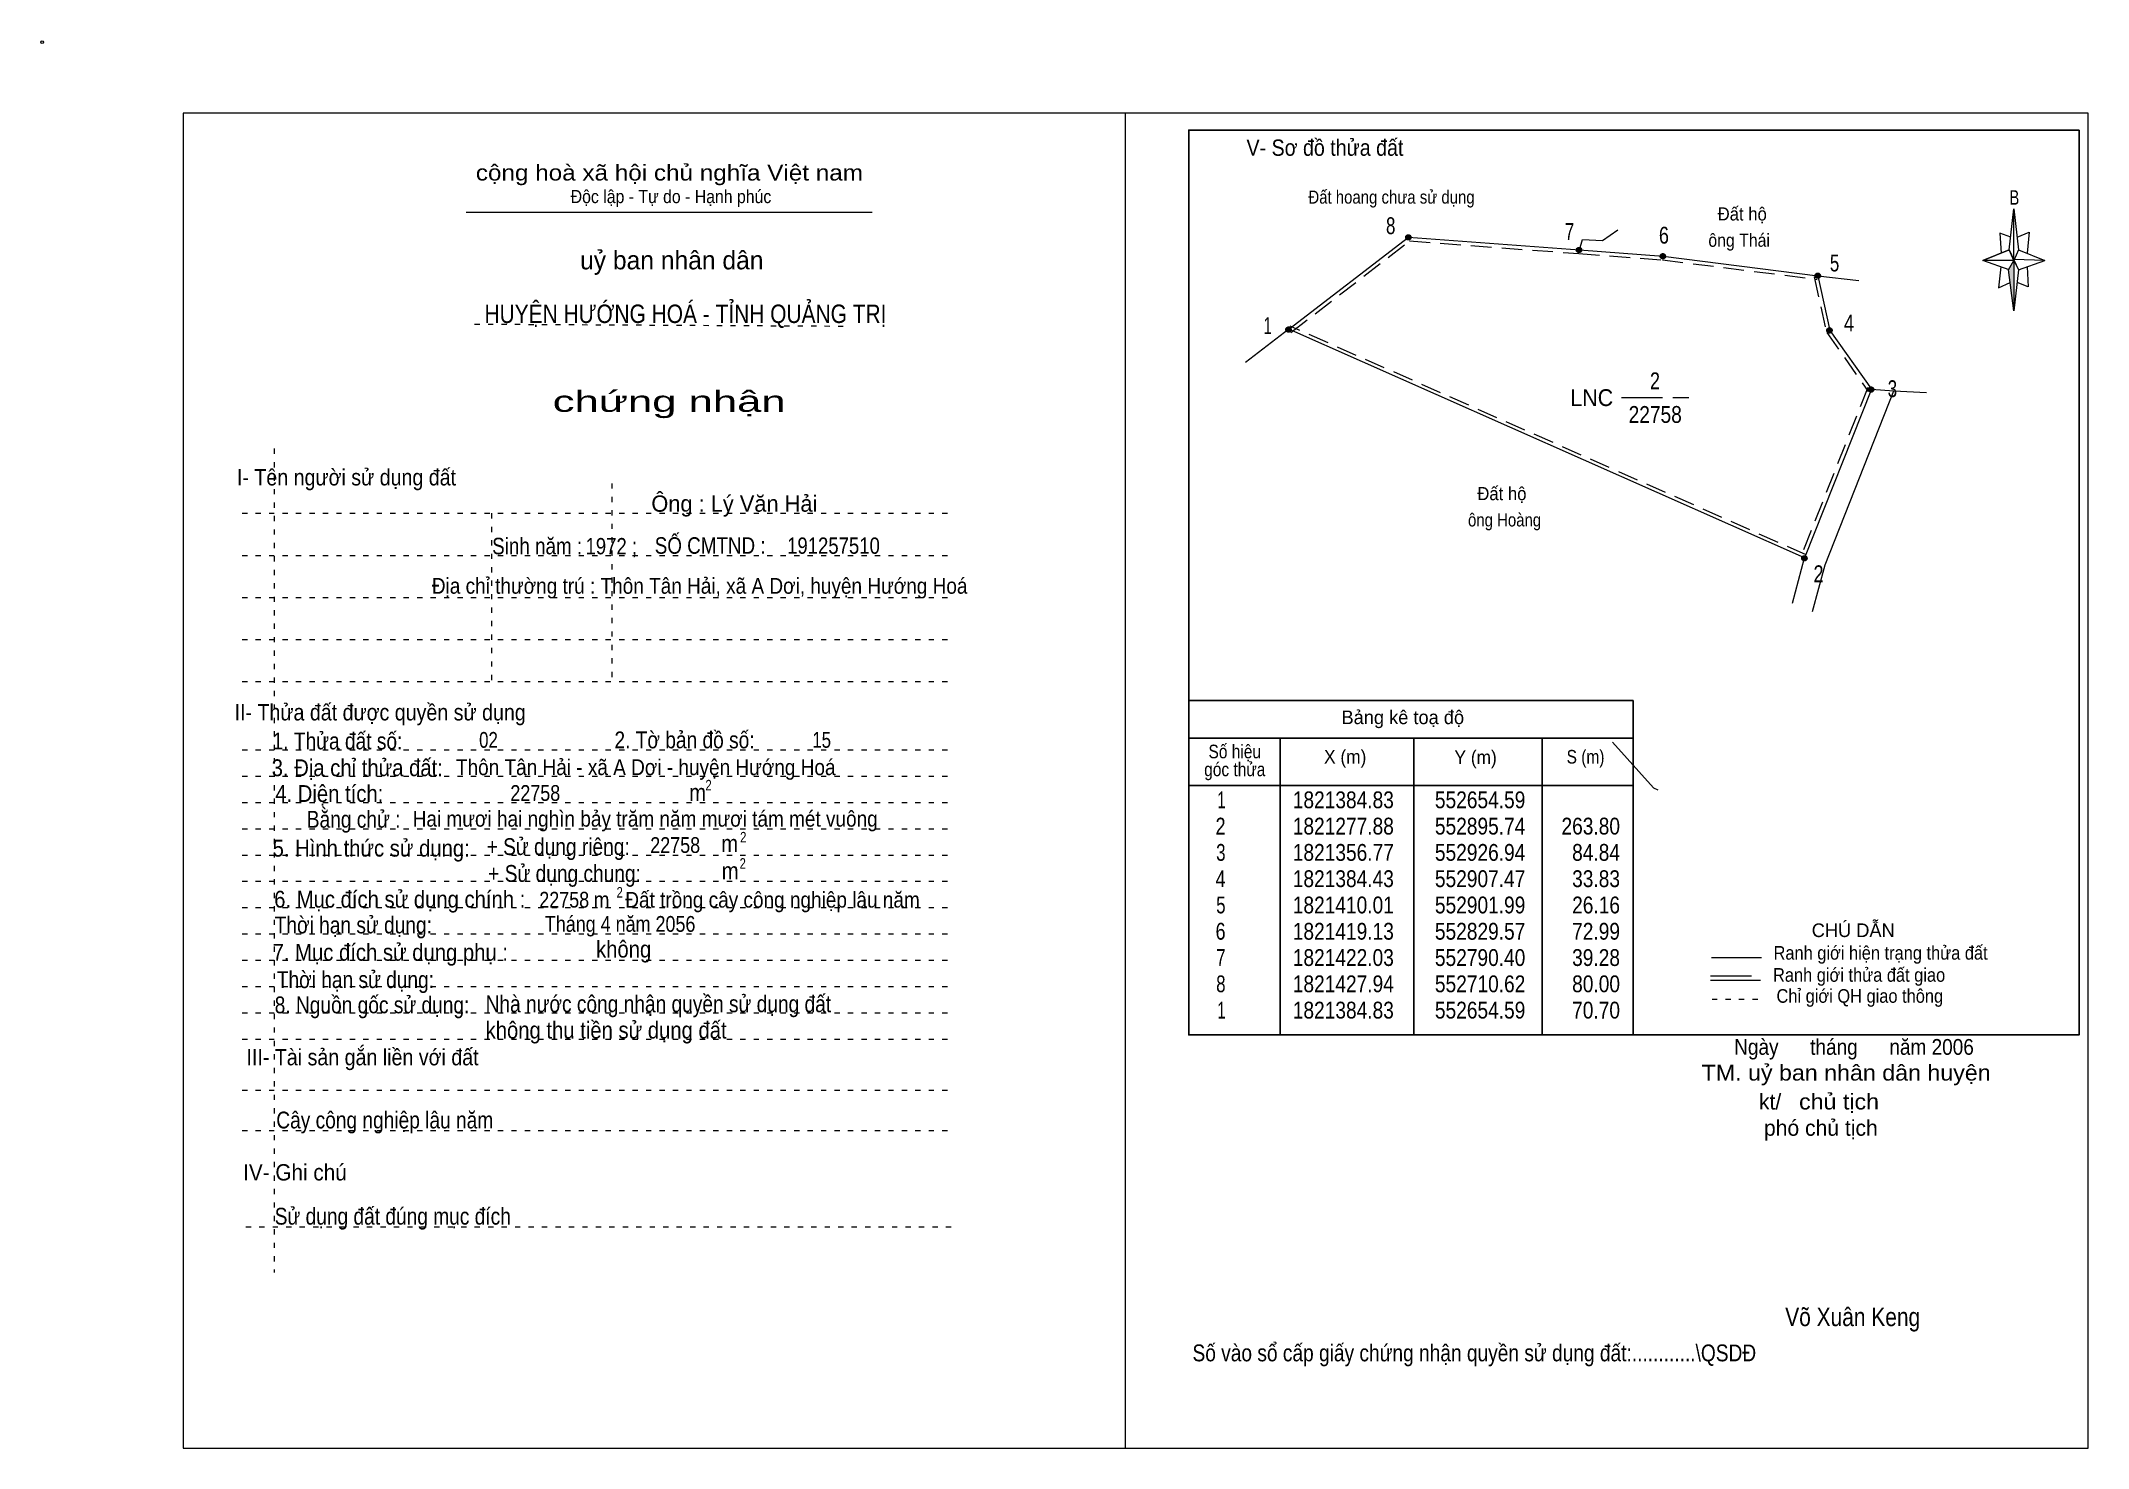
# Model space of a CAD drawing. Header units: centimetres. Extents: x -1.6 to 37.4, y -1.3 to 25.5.
import ezdxf
from ezdxf.enums import TextEntityAlignment as Align

# ---------------------------------------------------------------- set-up
doc = ezdxf.new("R2010")
doc.units = ezdxf.units.CM
doc.header["$LTSCALE"] = 0.13
for name, pattern in [('DOTTED', [1.5, 0.3, -1.2]), ('LONG_DASHED', [7.5, 6, -1.5]), ('MEDIUM_DASHED', [4.5, 3, -1.5])]:
    doc.linetypes.add(name, pattern=pattern)
for name, color, linetype, lineweight in [('1', 7, 'DOTTED', 13), ('10', 7, 'Continuous', 13), ('2', 7, 'Continuous', 25), ('3', 7, 'Continuous', 13), ('30', 7, 'Continuous', 13), ('32', 7, 'LONG_DASHED', 13), ('33', 7, 'LONG_DASHED', 13), ('35', 7, 'Continuous', 13)]:
    doc.layers.add(name, color=color, linetype=linetype, lineweight=lineweight)

msp = doc.modelspace()

# ---------------------------------------------------------------- hatches: boundary and pattern name
at = {"layer": '30'}
msp.add_hatch(color=256, dxfattribs=at).paths.add_polyline_path([(35.94, 21.32), (35.94, 20.36), (35.84, 21.14)])
at = {"layer": '32'}
for points in [[(24.4755, 21.7588, 1), (24.3755, 21.7588, 1)], [(27.7209, 21.5184, 1), (27.6209, 21.5184, 1)], [(29.3143, 21.4004, 1), (29.2143, 21.4004, 1)], [(32.2604, 21.0294, 1), (32.1604, 21.0294, 1)], [(22.1962, 20.0051, 1), (22.0962, 20.0051, 1)], [(32.4833, 19.9888, 1), (32.3833, 19.9888, 1)], [(33.2753, 18.8636, 1), (33.1753, 18.8636, 1)], [(32.0061, 15.6544, 1), (31.9061, 15.6544, 1)]]:
    msp.add_hatch(color=256, dxfattribs=at).paths.add_polyline_path(points)

# ---------------------------------------------------------------- linework, layer by layer
at = {"layer": '1', "linetype": 'Continuous'}
msp.add_line((6.51, 22.24), (14.23, 22.24), dxfattribs=at)
at = {"layer": '1'}
for p, q in [((6.67, 20.11), (13.82, 20.07)), ((2.86, 17.74), (2.86, 2.07)), ((9.28, 17.08), (9.28, 13.31)), ((2.25, 16.51), (15.75, 16.51)), ((6.99, 16.51), (6.99, 13.31)), ((2.25, 15.71), (15.75, 15.71)), ((2.25, 14.91), (15.75, 14.91)), ((2.25, 14.11), (15.75, 14.11)), ((2.25, 13.31), (15.75, 13.31)), ((2.25, 12.01), (15.75, 12.01)), ((2.25, 11.51), (15.75, 11.51)), ((2.25, 11.01), (15.75, 11.01)), ((2.25, 10.51), (15.75, 10.51)), ((2.25, 10.01), (15.75, 10.01)), ((2.25, 9.51), (15.75, 9.51)), ((2.25, 9.01), (15.75, 9.01)), ((2.25, 8.51), (15.75, 8.51)), ((2.25, 8.01), (15.75, 8.01)), ((2.25, 7.51), (15.75, 7.51)), ((2.25, 7.01), (15.75, 7.01)), ((2.25, 6.51), (15.75, 6.51)), ((2.25, 5.54), (15.75, 5.54)), ((2.25, 4.77), (15.75, 4.77)), ((2.32, 2.94), (15.82, 2.94))]:
    msp.add_line(p, q, dxfattribs=at)
at = {"layer": '10'}
for p, q in [((32.21, 21.03), (32.99, 20.94)), ((22.15, 20.01), (21.33, 19.38)), ((31.96, 15.66), (22.15, 20.01)), ((33.23, 18.87), (33.66, 18.84)), ((33.66, 18.84), (34.28, 18.81)), ((31.73, 14.8), (31.96, 15.66))]:
    msp.add_line(p, q, dxfattribs=at)
at = {"layer": '10', "linetype": 'MEDIUM_DASHED'}
for p, q in [((32.14, 21.01), (32.37, 19.97)), ((31.99, 15.72), (22.18, 20.07)), ((32.38, 19.95), (33.17, 18.83)), ((33.16, 18.9), (31.89, 15.69))]:
    msp.add_line(p, q, dxfattribs=at)
at = {"layer": '10'}
for points in [[(27.68, 21.52), (27.74, 21.72), (28.12, 21.7), (28.41, 21.9)], [(22.15, 20.01), (24.43, 21.76), (27.68, 21.52)], [(27.68, 21.52), (29.27, 21.4), (32.21, 21.03), (32.44, 19.99), (33.23, 18.87), (31.96, 15.66)], [(32.11, 14.64), (32.35, 15.53), (33.66, 18.84)], [(28.31, 12.16), (29.09, 11.29), (29.17, 11.25)]]:
    msp.add_lwpolyline(points, dxfattribs=at)
at = {"layer": '10', "linetype": 'MEDIUM_DASHED'}
for points in [[(22.19, 19.95), (24.45, 21.69), (27.67, 21.45)], [(27.67, 21.45), (29.26, 21.33), (32.2, 20.96)]]:
    msp.add_lwpolyline(points, dxfattribs=at)
at = {"layer": '10'}
msp.add_circle((-1.55, 25.47), 0.025, dxfattribs=at)
at = {"layer": '2'}
for p, q in [((20.25, 12.95), (28.7, 12.95)), ((28.7, 6.59), (28.7, 12.95)), ((20.25, 12.23), (28.7, 12.23)), ((21.99, 6.59), (21.99, 12.23)), ((24.53, 10.89), (24.53, 12.23)), ((26.97, 12.23), (26.97, 6.59)), ((20.25, 11.33), (28.7, 11.33))]:
    msp.add_line(p, q, dxfattribs=at)
msp.add_lwpolyline([(37.18, 23.8), (20.25, 23.8), (20.25, 6.59), (37.18, 6.59)], close=True, dxfattribs=at)
msp.add_lwpolyline([(24.53, 6.59), (24.53, 10.39), (24.53, 10.89)], dxfattribs=at)
at = {"layer": '3'}
msp.add_line((19.04, 24.12), (19.04, -1.27), dxfattribs=at)
for points in [[(19.04, 24.12), (1.13, 24.12), (1.13, -1.27), (19.04, -1.27)], [(19.04, -1.27), (37.35, -1.27), (37.35, 24.12), (19.04, 24.12)]]:
    msp.add_lwpolyline(points, dxfattribs=at)
at = {"layer": '30'}
for p, q in [((35.85, 21.52), (35.94, 22.3)), ((36.03, 21.52), (36.53, 21.32)), ((35.85, 21.14), (35.35, 21.32)), ((36.03, 21.14), (35.94, 20.36)), ((36.19, 21.2), (36.21, 20.82)), ((36.21, 20.82), (36, 20.9))]:
    msp.add_line(p, q, dxfattribs=at)
for points in [[(35.94, 22.3), (36.03, 21.52), (35.94, 21.32)], [(35.94, 21.32), (35.35, 21.32), (35.85, 21.52), (36.03, 21.14), (36.53, 21.32), (35.94, 21.34)], [(35.94, 21.32), (35.94, 20.36), (35.84, 21.14)]]:
    msp.add_lwpolyline(points, close=True, dxfattribs=at)
for points in [[(35.88, 21.76), (35.67, 21.84), (35.7, 21.46)], [(36, 21.76), (36.23, 21.86), (36.19, 21.46)], [(35.94, 21.32), (35.85, 21.52), (35.35, 21.32)], [(35.69, 21.2), (35.65, 20.8), (35.87, 20.9)], [(35.94, 21.32), (36.03, 21.14), (36.53, 21.32)]]:
    msp.add_lwpolyline(points, dxfattribs=at)
at = {"layer": '32'}
for centre in [(24.4255, 21.7588), (27.6709, 21.5184), (29.2643, 21.4004), (32.2104, 21.0294), (22.1462, 20.0051), (32.4333, 19.9888), (33.2253, 18.8636), (31.9561, 15.6544)]:
    msp.add_circle(centre, 0.05, dxfattribs=at)
at = {"layer": '33'}
msp.add_line((28.48, 18.71), (29.76, 18.71), dxfattribs=at)
at = {"layer": '35'}
for p, q in [((30.19, 8.06), (31.14, 8.06)), ((30.17, 7.63), (31.12, 7.63))]:
    msp.add_line(p, q, dxfattribs=at)
at = {"layer": '35', "linetype": 'LONG_DASHED'}
msp.add_line((30.17, 7.71), (31.12, 7.71), dxfattribs=at)
at = {"layer": '35', "linetype": 'DOTTED'}
msp.add_line((30.2, 7.27), (31.19, 7.27), dxfattribs=at)

# ---------------------------------------------------------------- texts
at = {"layer": '1'}
for s, height, width, p in [('V- Sơ đồ thửa đất', 0.31, 0.9, (22.84, 23.31)), ('cộng hoà xã hội chủ nghĩa Việt nam', 0.3, 1.15, (10.375, 22.84)), ('Độc lập - Tự do - Hạnh phúc', 0.25, 0.9, (10.405, 22.41)), ('chứng nhận', 0.4, 1.55, (10.37, 18.44)), ('I- Tên người sử dụng đất', 0.31, 0.9, (4.235, 17.04)), ('II- Thửa đất được quyền sử dụng', 0.31, 0.9, (4.875, 12.57)), ('III- Tài sản gắn liền với đất', 0.31, 0.9, (4.54, 6.01)), ('IV- Ghi chú', 0.31, 0.95, (3.255, 3.82))]:
    msp.add_text(s, height=height, dxfattribs=dict(at, width=width)).set_placement(p, align=Align.CENTER)
msp.add_text('uỷ ban nhân dân', height=0.35, dxfattribs=at).set_placement((10.42, 21.15), align=Align.CENTER)
at = {"layer": '10'}
for s, height, width, p in [('Đất hoang chưa sử dụng ', 0.25, 0.85, (24.145, 22.4)), ('Sinh năm :', 0.3149, 0.85, (7.86, 15.73)), ('1972 ;', 0.31, 0.85, (9.27, 15.73)), ('SỐ CMTND :', 0.3149, 0.85, (11.15, 15.74)), ('191257510', 0.31, 0.85, (13.495, 15.74)), ('Địa chỉ thường trú : Thôn Tân Hải, xã A Dơi, huyện Hướng Hoá', 0.3, 0.9, (10.95, 14.98)), ('02', 0.3, 0.8, (6.935, 12.05)), ('15', 0.3, 0.8, (13.27, 12.05)), ('Thôn Tân Hải - xã A Dơi - huyện Hướng Hoá ', 0.3, 0.9, (9.975, 11.53)), ('22758', 0.3, 0.85, (7.825, 11.04)), ('Hai mươi hai nghìn bảy trăm năm mươi tám mét vuông ', 0.3, 0.9, (9.965, 10.55)), ('22758', 0.3, 0.85, (10.485, 10.05)), ('m   Đất trồng cây công nghiệp lâu năm ', 0.3, 0.9, (12.085, 9.01)), ('22758', 0.3, 0.85, (8.375, 9.01)), ('Tháng 4 năm 2056 ', 0.3, 0.85, (9.485, 8.55)), ('Ngày      tháng      năm 2006', 0.3, 0.9, (32.9, 6.21)), ('TM. uỷ ban nhân dân huyện', 0.3, 1.1, (32.75, 5.72)), ('chủ tịch', 0.3, 1.1, (32.615, 5.17)), ('Võ Xuân Keng ', 0.35, 0.85, (32.93, 1.05))]:
    msp.add_text(s, height=height, dxfattribs=dict(at, width=width)).set_placement(p, align=Align.CENTER)
for s, width, p in [('  Đất hộ', 0.95, (30.13, 22.08)), ('ông Thái', 0.9, (30.13, 21.58)), ('  Đất hộ', 0.95, (25.56, 16.76)), ('ông Hoàng', 0.85, (25.56, 16.26))]:
    msp.add_text(s, height=0.25, dxfattribs=dict(at, width=width)).set_placement(p)
for s, height, p in [('Ông : Lý Văn Hải', 0.31, (11.61, 16.54)), ('kt/ ', 0.3, (31.36, 5.17)), ('phó chủ tịch ', 0.3, (32.325, 4.67))]:
    msp.add_text(s, height=height, dxfattribs=at).set_placement(p, align=Align.CENTER)
at = {"layer": '2'}
for s, height, width, p in [('HUYỆN HƯỚNG HOÁ - TỈNH QUẢNG TRỊ', 0.35, 0.85, (10.68, 20.13)), ('Số hiệu', 0.2591, 0.85, (21.125, 11.85)), ('3. Địa chỉ thửa đất:', 0.32, 0.9, (4.44, 11.51)), ('góc thửa', 0.2591, 0.85, (21.125, 11.51)), ('X (m)', 0.2591, 0.95, (23.225, 11.75)), ('Y (m)', 0.2591, 0.95, (25.705, 11.74)), ('S (m)', 0.2591, 0.85, (27.795, 11.75)), ('Số vào sổ cấp giấy chứng nhận quyền sử dụng đất:............\\QSDĐ', 0.32, 0.85, (25.68, 0.38))]:
    msp.add_text(s, height=height, dxfattribs=dict(at, width=width)).set_placement(p, align=Align.CENTER)
msp.add_text('Bảng kê toạ độ', height=0.2591, dxfattribs=at).set_placement((24.32, 12.5), align=Align.CENTER)
for s, height, width, p in [('1. Thửa đất số:', 0.32, 0.85, (2.83, 12.02)), ('2. Tờ bản đồ số:', 0.32, 0.85, (9.33, 12.04)), ('4. Diện tích:', 0.32, 0.9, (2.88, 11.02)), ('m', 0.32, 0.9, (10.75, 11.04)), ('2', 0.2, 0.8, (11.06, 11.24)), ('Bằng chử :', 0.32, 0.85, (3.48, 10.53)), ('5. Hình thức sử dụng:', 0.32, 0.9, (2.83, 9.98)), ('+ Sử dụng riêng:', 0.32, 0.85, (6.9, 10.01)), ('m', 0.32, 0.9, (11.36, 10.07)), ('2', 0.2, 0.8, (11.72, 10.25)), ('+ Sử dụng chung:', 0.32, 0.85, (6.93, 9.5)), ('m', 0.32, 0.9, (11.37, 9.55)), ('2', 0.2, 0.8, (11.71, 9.75)), ('6. Mục đích sử dụng chính : ', 0.32, 0.9, (2.86, 9.01)), ('2', 0.2, 0.8, (9.37, 9.2)), ('Thời hạn sử dụng: ', 0.32, 0.85, (2.87, 8.52)), ('7. Mục đích sử dụng phụ : ', 0.32, 0.9, (2.83, 8)), ('không', 0.32, 0.9, (8.98, 8.06)), ('Thời hạn sử dụng: ', 0.32, 0.85, (2.91, 7.48)), ('8. Nguồn gốc sử dụng: ', 0.32, 0.85, (2.87, 7)), ('Nhà nước công nhận quyền sử dụng đất  ', 0.32, 0.85, (6.88, 7.02)), ('không thu tiền sử dụng đất', 0.32, 0.9, (6.88, 6.52)), ('Cây công nghiệp lâu năm', 0.32, 0.85, (2.9, 4.81)), ('Sử dụng đất đúng mục đích', 0.32, 0.85, (2.87, 2.98))]:
    msp.add_text(s, height=height, dxfattribs=dict(at, width=width)).set_placement(p)
at = {"layer": '30', "width": 0.75}
msp.add_text('B', height=0.2756, dxfattribs=at).set_placement((35.95, 22.38), align=Align.CENTER)
at = {"layer": '30'}
for s, width, p in [('1', 0.65, (20.95, 10.9)), ('1821384.83', 0.85, (24.15, 10.9)), ('552654.59', 0.85, (26.65, 10.9)), ('552654.59', 0.85, (26.65, 10.9)), ('2', 0.8, (20.95, 10.4)), ('1821277.88', 0.85, (24.15, 10.4)), ('552895.74', 0.85, (26.65, 10.4)), ('263.80', 0.85, (28.45, 10.4)), ('3', 0.75, (20.95, 9.9)), ('1821356.77', 0.85, (24.15, 9.9)), ('552926.94', 0.85, (26.65, 9.9)), ('84.84', 0.85, (28.45, 9.9)), ('4', 0.8, (20.95, 9.4)), ('1821384.43', 0.85, (24.15, 9.4)), ('552907.47', 0.85, (26.65, 9.4)), ('33.83', 0.85, (28.45, 9.4)), ('5', 0.75, (20.95, 8.9)), ('1821410.01', 0.85, (24.15, 8.9)), ('552901.99', 0.85, (26.65, 8.9)), ('26.16', 0.85, (28.45, 8.9)), ('6', 0.8, (20.95, 8.4)), ('1821419.13', 0.85, (24.15, 8.4)), ('552829.57', 0.85, (26.65, 8.4)), ('72.99', 0.85, (28.45, 8.4)), ('7', 0.75, (20.95, 7.9)), ('1821422.03', 0.85, (24.15, 7.9)), ('552790.40', 0.85, (26.65, 7.9)), ('39.28', 0.85, (28.45, 7.9)), ('8', 0.75, (20.95, 7.4)), ('1821427.94', 0.85, (24.15, 7.4)), ('552710.62', 0.85, (26.65, 7.4)), ('80.00', 0.85, (28.45, 7.4)), ('1', 0.65, (20.95, 6.9)), ('1821384.83', 0.85, (24.15, 6.9)), ('552654.59', 0.85, (26.65, 6.9)), ('70.70', 0.85, (28.45, 6.9))]:
    msp.add_text(s, height=0.32, dxfattribs=dict(at, width=width)).set_placement(p, align=Align.RIGHT)
at = {"layer": '32'}
for s, width, p in [('8', 0.75, (24.09, 21.82)), ('7', 0.75, (27.49, 21.71)), ('6', 0.8, (29.285, 21.64)), ('5', 0.75, (32.53, 21.11)), ('4', 0.8, (32.805, 19.97)), ('1', 0.65, (21.75, 19.92)), ('3', 0.75, (33.63, 18.72)), ('2', 0.8, (32.225, 15.2))]:
    msp.add_text(s, height=0.32, dxfattribs=dict(at, width=width)).set_placement(p, align=Align.CENTER)
at = {"layer": '33'}
for s, width, p in [('2', 0.8, (29.115, 18.87)), ('22758', 0.85, (29.12, 18.23))]:
    msp.add_text(s, height=0.32, dxfattribs=dict(at, width=width)).set_placement(p, align=Align.CENTER)
at = {"layer": '33', "width": 0.95}
msp.add_text('LNC', height=0.32, dxfattribs=at).set_placement((28.32, 18.55), align=Align.RIGHT)
at = {"layer": '35'}
msp.add_text('CHÚ DẪN', height=0.2591, dxfattribs=at).set_placement((32.885, 8.45), align=Align.CENTER)
at = {"layer": '35', "width": 0.9}
for s, p in [('Ranh giới hiện trạng thửa đất', (33.405, 8.02)), ('Ranh giới thửa đất giao ', (33.04, 7.6)), ('Chỉ giới QH giao thông', (33.01, 7.2))]:
    msp.add_text(s, height=0.2591, dxfattribs=at).set_placement(p, align=Align.CENTER)

doc.saveas('drawing.dxf')
